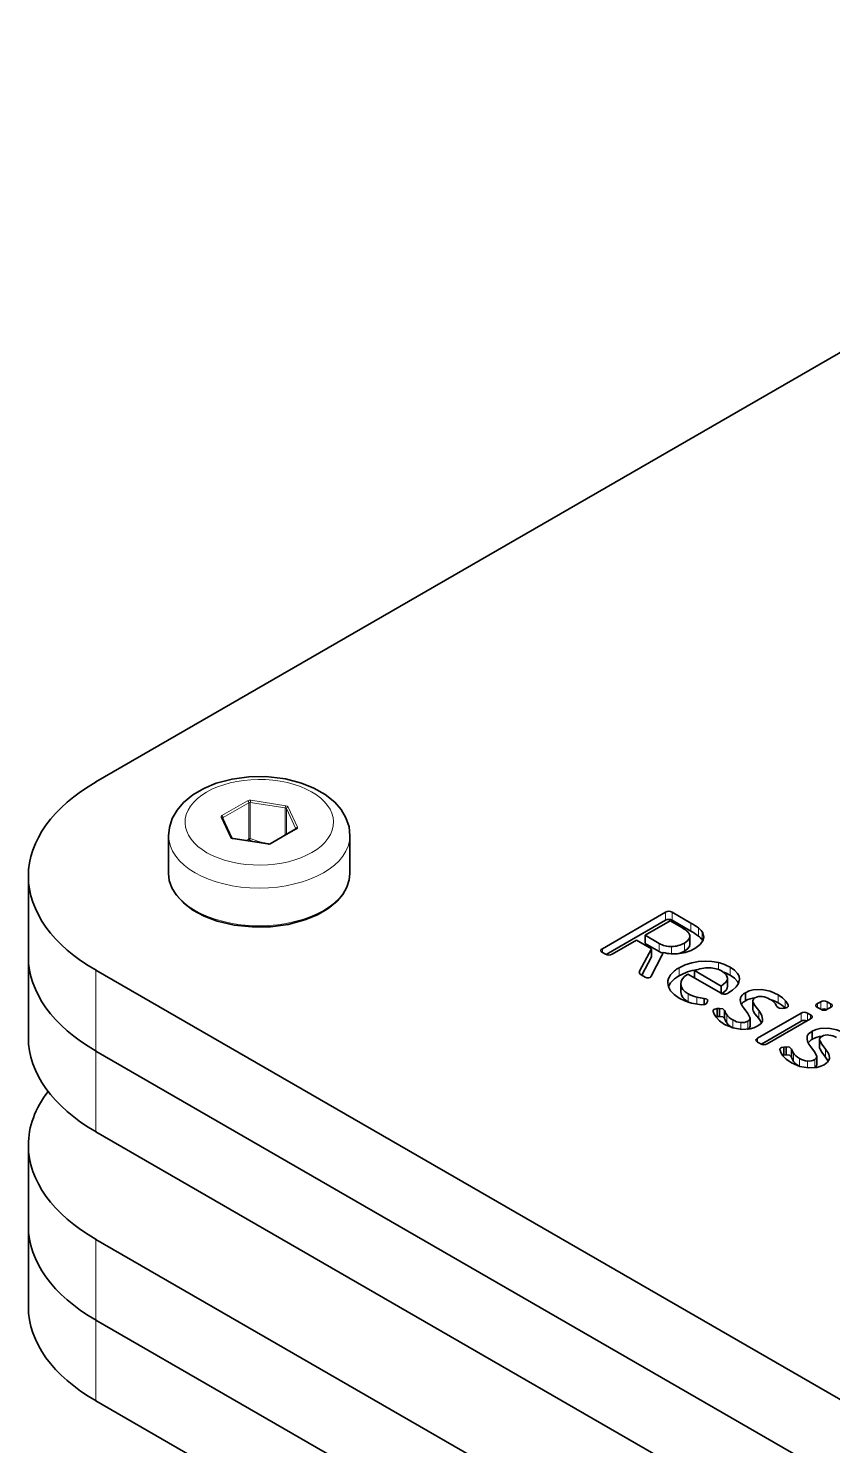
# Model space of a CAD drawing. Extents: x 413 to 941, y 150 to 687.
# Drawn here: x 730.8 to 755.18, y 642.52 to 685.52 of the extents above; entities that cross this region are included whole.
import ezdxf

# ---------------------------------------------------------------- set-up
doc = ezdxf.new("R2010")
doc.units = 0

msp = doc.modelspace()

# ---------------------------------------------------------------- linework, layer by layer
at = {"color": 7, "lineweight": 35}
for p, q in [((772.445, 685.523), (732.847, 662.661)), ((732.847, 656.946), (772.445, 634.084)), ((732.847, 654.496), (772.445, 631.634)), ((732.847, 654.496), (772.445, 631.634)), ((732.847, 652.047), (772.445, 629.185)), ((732.847, 648.781), (751.851, 637.809)), ((732.847, 646.331), (751.851, 635.36)), ((772.445, 623.469), (732.847, 646.331)), ((772.445, 621.02), (732.847, 643.882))]:
    msp.add_line(p, q, dxfattribs=at)
at = {"color": 7, "lineweight": 13, "ltscale": 0.022392}
msp.add_line((737.442, 662.089), (736.667, 661.641), dxfattribs=at)
at = {"color": 7, "lineweight": 13, "ltscale": 0.022391}
msp.add_line((737.478, 662.028), (736.702, 661.58), dxfattribs=at)
at = {"color": 7, "lineweight": 13, "ltscale": 0.027277}
for p, q in [((737.478, 660.937), (737.478, 662.028)), ((737.526, 660.944), (737.526, 662.035))]:
    msp.add_line(p, q, dxfattribs=at)
at = {"color": 7, "lineweight": 13, "ltscale": 0.026806}
for p, q in [((738.585, 661.871), (737.526, 662.035)), ((738.598, 661.94), (737.539, 662.104)), ((736.995, 660.933), (738.055, 660.769))]:
    msp.add_line(p, q, dxfattribs=at)
at = {"color": 7, "lineweight": 13, "ltscale": 0.0205}
msp.add_line((738.585, 661.051), (738.585, 661.871), dxfattribs=at)
at = {"color": 7, "lineweight": 13, "ltscale": 0.016861}
for p, q in [((738.905, 661.239), (738.621, 661.851)), ((738.953, 661.287), (738.669, 661.899)), ((736.641, 661.585), (736.925, 660.974))]:
    msp.add_line(p, q, dxfattribs=at)
at = {"color": 7, "lineweight": 13, "ltscale": 0.019479}
msp.add_line((738.621, 661.072), (738.621, 661.851), dxfattribs=at)
at = {"color": 7, "lineweight": 35, "ltscale": 0.016861}
msp.add_line((736.686, 661.566), (736.97, 660.954), dxfattribs=at)
at = {"color": 7, "lineweight": 13, "ltscale": 0.001213}
msp.add_line((736.702, 661.531), (736.702, 661.58), dxfattribs=at)
at = {"color": 7, "lineweight": 35, "ltscale": 0.028578}
msp.add_line((735.047, 659.885), (735.047, 661.028), dxfattribs=at)
at = {"color": 7, "lineweight": 35, "ltscale": 0.026804}
msp.add_line((737.003, 660.941), (738.062, 660.778), dxfattribs=at)
at = {"color": 7, "lineweight": 13, "ltscale": 0.002203}
msp.add_line((737.412, 660.878), (737.478, 660.937), dxfattribs=at)
at = {"color": 7, "lineweight": 13, "ltscale": 0.001008}
msp.add_line((737.476, 660.868), (737.506, 660.895), dxfattribs=at)
at = {"color": 7, "lineweight": 13, "ltscale": 0.001325}
msp.add_line((737.526, 660.944), (737.506, 660.895), dxfattribs=at)
at = {"color": 7, "lineweight": 13, "ltscale": 0.004038}
msp.add_line((737.658, 660.84), (737.506, 660.895), dxfattribs=at)
at = {"color": 7, "lineweight": 35, "ltscale": 0.022391}
msp.add_line((738.126, 660.786), (738.902, 661.234), dxfattribs=at)
at = {"color": 7, "lineweight": 13, "ltscale": 0.022393}
msp.add_line((738.151, 660.784), (738.927, 661.232), dxfattribs=at)
at = {"color": 7, "lineweight": 35, "ltscale": 0.000190735}
msp.add_line((738.902, 661.234), (738.908, 661.239), dxfattribs=at)
at = {"color": 7, "lineweight": 35, "ltscale": 0.028577}
msp.add_line((740.547, 659.885), (740.547, 661.028), dxfattribs=at)
at = {"color": 7, "lineweight": 35, "ltscale": 0.061237}
for p, q in [((730.797, 657.354), (730.797, 659.803)), ((730.797, 649.189), (730.797, 646.74))]:
    msp.add_line(p, q, dxfattribs=at)
at = {"color": 7, "lineweight": 35, "ltscale": 0.055302}
msp.add_line((748.2, 657.601), (750.115, 658.707), dxfattribs=at)
at = {"color": 7, "lineweight": 35, "ltscale": 0.05201}
msp.add_line((748.314, 657.422), (750.115, 658.462), dxfattribs=at)
at = {"color": 7, "lineweight": 35, "ltscale": 0.021864}
msp.add_line((750.25, 658.446), (749.493, 658.009), dxfattribs=at)
at = {"color": 7, "lineweight": 13, "ltscale": 0.006125}
for p, q in [((750.115, 658.707), (750.115, 658.462)), ((750.312, 658.707), (750.312, 658.462)), ((750.522, 657.02), (750.522, 656.775)), ((753.525, 656.203), (753.525, 655.958)), ((752.939, 655.725), (752.939, 655.48)), ((754.785, 654.838), (754.785, 654.593)), ((754.635, 654.238), (754.635, 653.993))]:
    msp.add_line(p, q, dxfattribs=at)
at = {"color": 7, "lineweight": 35, "ltscale": 0.010196}
msp.add_line((750.603, 658.242), (750.25, 658.446), dxfattribs=at)
at = {"color": 7, "lineweight": 35, "ltscale": 0.016421}
for p, q in [((750.312, 658.707), (750.881, 658.379)), ((750.312, 658.462), (750.881, 658.134))]:
    msp.add_line(p, q, dxfattribs=at)
at = {"color": 7, "lineweight": 13, "ltscale": 0.006123}
for p, q in [((750.881, 658.379), (750.881, 658.134)), ((751.11, 658.231), (751.11, 657.986)), ((751.22, 658.118), (751.22, 657.873)), ((749.918, 657.764), (749.918, 657.519)), ((750.687, 657.772), (750.687, 657.527)), ((752.073, 657.041), (752.073, 656.796)), ((750.801, 656.234), (750.801, 655.989)), ((752.761, 656.006), (752.761, 655.761)), ((751.971, 655.596), (751.971, 655.351)), ((752.154, 655.439), (752.154, 655.194)), ((752.612, 655.406), (752.612, 655.161)), ((754.222, 655.645), (754.222, 655.4)), ((754.963, 654.557), (754.963, 654.312)), ((753.995, 654.428), (753.995, 654.183)), ((754.177, 654.271), (754.177, 654.026))]:
    msp.add_line(p, q, dxfattribs=at)
at = {"color": 7, "lineweight": 35, "ltscale": 0.006123}
for p, q in [((749.493, 658.009), (749.493, 657.764)), ((750.853, 657.98), (750.853, 657.735)), ((749.687, 657.599), (749.687, 657.354)), ((751.994, 656.701), (751.994, 656.456)), ((752.54, 656.267), (752.54, 656.022)), ((751.674, 655.785), (751.674, 655.54)), ((752.76, 656.022), (752.76, 655.777)), ((752.675, 655.492), (752.675, 655.247)), ((754.563, 655.099), (754.563, 654.854)), ((753.929, 654.556), (753.929, 654.311)), ((754.783, 654.853), (754.783, 654.608)), ((754.699, 654.323), (754.699, 654.078))]:
    msp.add_line(p, q, dxfattribs=at)
at = {"color": 7, "lineweight": 35, "ltscale": 0.012272}
for p, q in [((749.493, 658.009), (749.918, 657.764)), ((749.493, 657.764), (749.918, 657.519))]:
    msp.add_line(p, q, dxfattribs=at)
at = {"color": 7, "lineweight": 35, "ltscale": 0.00277}
msp.add_line((748.295, 657.432), (748.199, 657.487), dxfattribs=at)
at = {"color": 7, "lineweight": 13, "ltscale": 0.002855}
for p, q in [((748.2, 657.601), (748.2, 657.487)), ((755.117, 655.933), (755.117, 655.819)), ((752.905, 654.884), (752.905, 654.77))]:
    msp.add_line(p, q, dxfattribs=at)
at = {"color": 7, "lineweight": 35, "ltscale": 0.021427}
msp.add_line((749.235, 657.86), (748.493, 657.432), dxfattribs=at)
at = {"color": 7, "lineweight": 35, "ltscale": 0.013052}
msp.add_line((749.687, 657.599), (749.235, 657.86), dxfattribs=at)
at = {"color": 7, "lineweight": 35, "ltscale": 0.01932}
msp.add_line((749.328, 656.915), (749.687, 657.599), dxfattribs=at)
at = {"color": 7, "lineweight": 35, "ltscale": 0.000176396}
msp.add_line((750.04, 657.489), (750.034, 657.485), dxfattribs=at)
at = {"color": 7, "lineweight": 13, "ltscale": 0.005507}
msp.add_line((750.299, 657.666), (750.299, 657.446), dxfattribs=at)
at = {"color": 7, "lineweight": 35, "ltscale": 0.001131}
msp.add_line((751.22, 657.873), (751.242, 657.834), dxfattribs=at)
at = {"color": 7, "lineweight": 35, "ltscale": 0.061238}
for p, q in [((730.797, 654.904), (730.797, 657.354)), ((730.797, 649.189), (730.797, 651.639))]:
    msp.add_line(p, q, dxfattribs=at)
at = {"color": 7, "lineweight": 35, "ltscale": 0.015738}
msp.add_line((749.395, 656.797), (749.687, 657.354), dxfattribs=at)
at = {"color": 7, "lineweight": 35, "ltscale": 0.017607}
msp.add_line((750.001, 657.394), (749.678, 656.768), dxfattribs=at)
at = {"color": 7, "lineweight": 13, "ltscale": 0.005299}
msp.add_line((751.715, 657.182), (751.715, 656.97), dxfattribs=at)
at = {"color": 7, "lineweight": 13, "ltscale": 0.061237}
for p, q in [((732.847, 656.946), (732.847, 654.496)), ((732.847, 654.496), (732.847, 652.047)), ((732.847, 646.331), (732.847, 648.781))]:
    msp.add_line(p, q, dxfattribs=at)
at = {"color": 7, "lineweight": 35, "ltscale": 0.001672}
msp.add_line((749.328, 656.915), (749.328, 656.848), dxfattribs=at)
at = {"color": 7, "lineweight": 35, "ltscale": 0.003453}
msp.add_line((749.495, 656.739), (749.376, 656.808), dxfattribs=at)
at = {"color": 7, "lineweight": 35, "ltscale": 0.029212}
msp.add_line((751.8, 656.248), (750.789, 656.832), dxfattribs=at)
at = {"color": 7, "lineweight": 35, "ltscale": 0.005527}
for p, q in [((750.992, 656.936), (750.992, 656.715)), ((751.803, 656.467), (751.803, 656.246))]:
    msp.add_line(p, q, dxfattribs=at)
at = {"color": 7, "lineweight": 35, "ltscale": 0.023417}
msp.add_line((750.992, 656.936), (751.803, 656.467), dxfattribs=at)
at = {"color": 7, "lineweight": 35, "ltscale": 0.000137363}
msp.add_line((751.994, 656.701), (751.994, 656.707), dxfattribs=at)
at = {"color": 7, "lineweight": 35, "ltscale": 0.006125}
for p, q in [((750.576, 656.533), (750.576, 656.288)), ((751.746, 655.792), (751.746, 655.547)), ((751.905, 655.724), (751.905, 655.479)), ((753.698, 654.616), (753.698, 654.371)), ((753.77, 654.623), (753.77, 654.378))]:
    msp.add_line(p, q, dxfattribs=at)
at = {"color": 7, "lineweight": 35, "ltscale": 0.000969864}
msp.add_line((750.801, 655.989), (750.835, 655.97), dxfattribs=at)
at = {"color": 7, "lineweight": 13, "ltscale": 0.005363}
msp.add_line((751.06, 656.131), (751.06, 655.917), dxfattribs=at)
at = {"color": 7, "lineweight": 35, "ltscale": 0.004927}
msp.add_line((751.283, 656.094), (751.283, 655.897), dxfattribs=at)
at = {"color": 7, "lineweight": 35, "ltscale": 0.001128}
msp.add_line((751.384, 655.997), (751.366, 655.956), dxfattribs=at)
at = {"color": 7, "lineweight": 35, "ltscale": 0.001806}
for p, q in [((751.674, 655.785), (751.746, 655.792)), ((751.674, 655.54), (751.746, 655.547))]:
    msp.add_line(p, q, dxfattribs=at)
at = {"color": 7, "lineweight": 13, "ltscale": 0.003337}
for p, q in [((752.388, 656.112), (752.388, 655.979)), ((754.412, 654.944), (754.412, 654.81))]:
    msp.add_line(p, q, dxfattribs=at)
at = {"color": 7, "lineweight": 35, "ltscale": 0.000392338}
for p, q in [((752.76, 656.022), (752.761, 656.006)), ((752.76, 655.777), (752.761, 655.761)), ((754.783, 654.853), (754.785, 654.838))]:
    msp.add_line(p, q, dxfattribs=at)
at = {"color": 7, "lineweight": 35, "ltscale": 0.001814}
msp.add_line((753.728, 655.799), (753.656, 655.788), dxfattribs=at)
at = {"color": 7, "lineweight": 13, "ltscale": 0.00565}
msp.add_line((753.745, 656.027), (753.745, 655.801), dxfattribs=at)
at = {"color": 7, "lineweight": 35, "ltscale": 0.001353}
msp.add_line((753.827, 655.894), (753.827, 655.839), dxfattribs=at)
at = {"color": 7, "lineweight": 35, "ltscale": 0.002855}
for p, q in [((754.719, 655.935), (754.818, 655.992)), ((755.117, 655.819), (755.018, 655.762))]:
    msp.add_line(p, q, dxfattribs=at)
at = {"color": 7, "lineweight": 13, "ltscale": 0.002847}
msp.add_line((754.719, 655.935), (754.719, 655.821), dxfattribs=at)
at = {"color": 7, "lineweight": 35, "ltscale": 0.00294}
for p, q in [((754.821, 655.762), (754.719, 655.821)), ((755.015, 655.992), (755.117, 655.933))]:
    msp.add_line(p, q, dxfattribs=at)
at = {"color": 7, "lineweight": 13, "ltscale": 0.005704}
msp.add_line((754.818, 655.992), (754.818, 655.764), dxfattribs=at)
at = {"color": 7, "lineweight": 13, "ltscale": 0.005795}
msp.add_line((755.015, 655.992), (755.015, 655.76), dxfattribs=at)
at = {"color": 7, "lineweight": 35, "ltscale": 0.000909782}
msp.add_line((751.639, 655.533), (751.674, 655.54), dxfattribs=at)
at = {"color": 7, "lineweight": 13, "ltscale": 0.005232}
msp.add_line((752.392, 655.362), (752.392, 655.153), dxfattribs=at)
at = {"color": 7, "lineweight": 35, "ltscale": 0.000438957}
msp.add_line((752.675, 655.492), (752.673, 655.509), dxfattribs=at)
at = {"color": 7, "lineweight": 35, "ltscale": 0.038017}
msp.add_line((752.905, 654.884), (754.222, 655.645), dxfattribs=at)
at = {"color": 7, "lineweight": 35, "ltscale": 0.034715}
msp.add_line((753.019, 654.706), (754.222, 655.4), dxfattribs=at)
at = {"color": 7, "lineweight": 35, "ltscale": 0.038016}
msp.add_line((754.512, 655.477), (753.195, 654.717), dxfattribs=at)
at = {"color": 7, "lineweight": 35, "ltscale": 0.002678}
msp.add_line((754.42, 655.645), (754.513, 655.591), dxfattribs=at)
at = {"color": 7, "lineweight": 13, "ltscale": 0.005527}
msp.add_line((754.42, 655.645), (754.42, 655.424), dxfattribs=at)
at = {"color": 7, "lineweight": 13, "ltscale": 0.002849}
msp.add_line((754.513, 655.591), (754.513, 655.477), dxfattribs=at)
at = {"color": 7, "lineweight": 35, "ltscale": 0.000269144}
msp.add_line((752.602, 655.156), (752.612, 655.161), dxfattribs=at)
at = {"color": 7, "lineweight": 35, "ltscale": 0.00268}
msp.add_line((752.998, 654.717), (752.905, 654.77), dxfattribs=at)
at = {"color": 7, "lineweight": 35, "ltscale": 0.001804}
for p, q in [((753.698, 654.616), (753.77, 654.623)), ((753.698, 654.371), (753.77, 654.378))]:
    msp.add_line(p, q, dxfattribs=at)
at = {"color": 7, "lineweight": 35, "ltscale": 0.000393857}
msp.add_line((754.783, 654.608), (754.785, 654.593), dxfattribs=at)
at = {"color": 7, "lineweight": 35, "ltscale": 0.000911002}
msp.add_line((753.662, 654.365), (753.698, 654.371), dxfattribs=at)
at = {"color": 7, "lineweight": 13, "ltscale": 0.005234}
msp.add_line((754.415, 654.194), (754.415, 653.984), dxfattribs=at)
at = {"color": 7, "lineweight": 35, "ltscale": 0.000437441}
msp.add_line((754.699, 654.323), (754.697, 654.341), dxfattribs=at)
at = {"color": 7, "lineweight": 35, "ltscale": 0.000268403}
msp.add_line((754.626, 653.988), (754.635, 653.993), dxfattribs=at)
at = {"color": 7, "lineweight": 13, "ltscale": 0.061238}
msp.add_line((732.847, 646.331), (732.847, 643.882), dxfattribs=at)
at = {"color": 7, "lineweight": 35}
for points in [[(735.047, 661.028), (735.071, 661.274), (735.16, 661.554), (735.305, 661.807), (735.496, 662.032), (735.784, 662.271), (736.118, 662.466), (736.49, 662.62), (736.972, 662.748), (737.482, 662.816), (738.001, 662.823), (738.514, 662.768)], [(740.547, 661.028), (740.518, 661.295), (740.425, 661.573), (740.276, 661.825), (740.083, 662.047), (739.792, 662.284), (739.455, 662.476), (739.082, 662.627), (738.597, 662.753), (738.514, 662.768)], [(737.034, 658.318), (736.52, 658.44), (736.129, 658.586), (735.785, 658.77), (735.496, 658.988), (735.273, 659.234), (735.146, 659.448), (735.07, 659.674), (735.047, 659.885)], [(737.034, 658.318), (737.579, 658.26), (738.133, 658.267), (738.673, 658.339), (739.178, 658.474), (739.558, 658.63), (739.889, 658.823), (740.161, 659.048), (740.332, 659.25), (740.455, 659.464), (740.527, 659.691), (740.547, 659.885)], [(750.687, 657.772), (750.782, 657.841), (750.838, 657.917), (750.853, 657.98)], [(751.272, 657.955), (751.253, 657.857), (751.163, 657.728), (750.998, 657.606)], [(748.15, 657.544), (748.155, 657.563), (748.165, 657.576), (748.2, 657.601)], [(748.199, 657.487), (748.165, 657.512), (748.155, 657.525), (748.15, 657.544)], [(750.687, 657.527), (750.782, 657.596), (750.838, 657.672), (750.853, 657.735)], [(750.522, 657.02), (750.708, 657.111), (750.907, 657.175), (751.111, 657.214), (751.316, 657.228), (751.517, 657.217), (751.715, 657.182)], [(752.073, 657.041), (752.207, 656.948), (752.297, 656.849), (752.341, 656.764), (752.355, 656.678)], [(749.376, 656.808), (749.335, 656.839), (749.324, 656.855), (749.317, 656.881)], [(749.678, 656.768), (749.649, 656.731), (749.605, 656.714), (749.551, 656.716), (749.495, 656.739)], [(750.789, 656.832), (750.688, 656.756), (750.621, 656.677), (750.587, 656.604), (750.576, 656.533)], [(751.803, 656.467), (751.946, 656.584), (751.982, 656.643), (751.994, 656.701)], [(751.994, 656.707), (751.953, 656.818), (751.839, 656.913)], [(752.355, 656.678), (752.321, 656.542), (752.251, 656.441), (752.145, 656.342), (752.004, 656.248)], [(752.073, 656.796), (752.207, 656.703), (752.297, 656.604), (752.326, 656.554)], [(750.531, 656.099), (750.375, 656.207), (750.266, 656.323), (750.202, 656.443), (750.181, 656.565)], [(750.576, 656.533), (750.595, 656.438), (750.64, 656.365), (750.71, 656.296), (750.801, 656.234)], [(750.576, 656.288), (750.595, 656.193), (750.64, 656.12), (750.71, 656.051), (750.801, 655.989)], [(751.825, 656.236), (751.951, 656.346), (751.983, 656.401), (751.994, 656.456)], [(752.54, 656.267), (752.652, 656.319), (752.773, 656.352), (753.028, 656.362), (753.285, 656.308), (753.525, 656.203)], [(753.525, 656.203), (753.659, 656.113), (753.745, 656.027)], [(751.205, 655.897), (750.901, 655.951), (750.717, 656.011), (750.531, 656.099)], [(751.366, 655.956), (751.345, 655.925), (751.31, 655.904), (751.205, 655.897)], [(751.556, 655.715), (751.559, 655.73), (751.579, 655.754), (751.604, 655.767), (751.674, 655.785)], [(751.746, 655.792), (751.85, 655.78), (751.905, 655.724)], [(752.495, 655.79), (752.437, 655.869), (752.398, 655.95), (752.379, 656.047)], [(752.673, 655.509), (752.61, 655.64), (752.495, 655.79)], [(752.824, 656.11), (752.779, 656.074), (752.76, 656.022)], [(752.761, 656.006), (752.773, 655.964), (752.824, 655.875), (752.939, 655.725)], [(752.761, 655.761), (752.773, 655.719), (752.824, 655.63), (752.939, 655.48)], [(753.656, 655.788), (753.557, 655.793), (753.492, 655.845)], [(753.836, 655.865), (753.832, 655.848), (753.821, 655.833), (753.799, 655.819), (753.728, 655.799)], [(754.67, 655.878), (754.675, 655.897), (754.685, 655.91), (754.719, 655.935)], [(754.719, 655.821), (754.685, 655.846), (754.675, 655.859), (754.67, 655.878)], [(755.117, 655.933), (755.151, 655.908), (755.161, 655.895), (755.166, 655.876)], [(755.166, 655.876), (755.161, 655.857), (755.151, 655.845), (755.117, 655.819)], [(751.905, 655.306), (751.746, 655.417), (751.646, 655.523), (751.588, 655.619), (751.561, 655.695)], [(751.746, 655.547), (751.85, 655.535), (751.905, 655.479)], [(752.896, 655.249), (752.794, 655.201), (752.679, 655.169), (752.426, 655.15), (752.161, 655.196), (751.905, 655.306)], [(753.049, 655.404), (752.999, 655.325), (752.896, 655.249)], [(752.939, 655.725), (753.012, 655.62), (753.038, 655.566), (753.058, 655.468)], [(754.562, 655.534), (754.556, 655.515), (754.547, 655.503), (754.512, 655.477)], [(754.513, 655.591), (754.547, 655.566), (754.556, 655.553), (754.562, 655.534)], [(752.855, 654.827), (752.861, 654.846), (752.871, 654.859), (752.905, 654.884)], [(754.518, 654.622), (754.461, 654.7), (754.421, 654.781), (754.403, 654.879)], [(754.563, 655.099), (754.676, 655.151), (754.797, 655.183), (755.051, 655.194), (755.308, 655.14), (755.548, 655.034)], [(754.848, 654.941), (754.803, 654.905), (754.783, 654.853)], [(752.905, 654.77), (752.871, 654.796), (752.861, 654.808), (752.855, 654.827)], [(753.58, 654.547), (753.582, 654.561), (753.602, 654.585), (753.627, 654.599), (753.698, 654.616)], [(753.929, 654.138), (753.77, 654.248), (753.67, 654.354), (753.612, 654.45), (753.584, 654.526)], [(753.77, 654.623), (753.873, 654.612), (753.929, 654.556)], [(754.697, 654.341), (754.634, 654.472), (754.518, 654.622)], [(754.785, 654.838), (754.797, 654.796), (754.848, 654.706), (754.963, 654.557)], [(754.785, 654.593), (754.797, 654.551), (754.848, 654.461), (754.963, 654.312)], [(754.963, 654.557), (755.036, 654.451), (755.062, 654.398), (755.082, 654.3)], [(753.77, 654.378), (753.873, 654.367), (753.929, 654.311)], [(754.92, 654.081), (754.817, 654.033), (754.702, 654), (754.45, 653.982), (754.185, 654.028), (753.929, 654.138)], [(755.073, 654.236), (755.022, 654.157), (754.92, 654.081)]]:
    msp.add_lwpolyline(points, dxfattribs=at)
for centre, radius, start, end in [((737.009, 661.006), 0.0644, 232.3851, 264.9944), ((738.081, 660.882), 0.106, 259.8785, 295.2989), ((750.214, 658.552), 0.184, 57.5991, 122.4009), ((750.214, 658.307), 0.184, 57.5991, 122.4009), ((749.885, 656.572), 2.063, 53.5451, 61.119), ((749.998, 657.142), 1.255, 53.2035, 61.1894), ((750.534, 657.868), 0.352, 36.2222, 52.3151), ((750.688, 657.975), 0.165, 1.5875, 37.7093), ((749.885, 656.327), 2.063, 53.5451, 61.119), ((750.815, 657.834), 0.494, 35.0497, 53.3738), ((750.815, 657.589), 0.494, 35.0497, 53.3738), ((750.976, 657.948), 0.297, 1.3144, 34.7446), ((750.282, 658.396), 0.73, 240.0383, 271.3301), ((750.283, 658.15), 0.729, 239.9393, 249.6095), ((749.644, 657.578), 0.402, 332.7427, 343.1083), ((750.072, 657.463), 0.044, 150.1253, 182.9848), ((750.367, 658.657), 1.214, 254.3701, 277.9678), ((750.293, 658.448), 0.782, 270.4568, 300.2315), ((750.288, 658.214), 0.794, 286.3466, 300.1322), ((750.39, 658.69), 1.243, 276.713, 299.3005), ((748.394, 657.587), 0.184, 237.6269, 302.4698), ((750.912, 656.295), 0.824, 118.2619, 141.569), ((751.41, 655.942), 1.077, 88.1645, 112.7918), ((751.406, 655.871), 1.346, 60.3277, 76.7437), ((749.383, 656.879), 0.0658, 146.3838, 178.1905), ((750.582, 656.556), 0.401, 141.4329, 178.6463), ((750.912, 656.05), 0.824, 118.2619, 141.569), ((751.29, 655.42), 1.559, 98.379, 119.5297), ((751.433, 656.176), 0.842, 61.1736, 89.2742), ((751.433, 655.683), 1.284, 60.0934, 69.5461), ((750.636, 656.282), 0.462, 142.807, 159.7046), ((751.269, 657.033), 0.926, 239.6509, 256.9509), ((751.896, 656.419), 0.197, 240.8582, 272.2091), ((751.907, 656.426), 0.203, 269.043, 298.5089), ((751.44, 657.708), 1.622, 256.4237, 264.4136), ((751.328, 656.027), 0.0636, 331.8848, 358.081), ((752.612, 656.048), 0.233, 163.9063, 180.1018), ((752.721, 655.671), 0.394, 117.318, 141.6788), ((752.907, 655.374), 0.745, 95.5175, 119.5192), ((752.991, 655.813), 0.34, 81.5204, 119.3616), ((752.969, 655.557), 0.597, 59.7437, 83.0609), ((753.031, 655.613), 0.518, 40.6103, 62.5972), ((752.914, 654.892), 1.229, 60.1834, 72.1956), ((752.907, 655.539), 0.66, 27.6178, 38.4257), ((753.159, 655.259), 0.788, 43.299, 62.3655), ((753.155, 655.569), 0.746, 25.7843, 37.8765), ((753.779, 655.862), 0.0577, 2.3747, 32.965), ((754.916, 655.837), 0.184, 57.5991, 122.4009), ((754.92, 655.918), 0.184, 237.5302, 302.3731), ((754.916, 655.595), 0.18, 61.6576, 117.215), ((751.608, 655.716), 0.0521, 181.1469, 204.5709), ((752.671, 656.041), 0.829, 202.4596, 212.3963), ((752.671, 655.796), 0.829, 202.4596, 212.3963), ((752.362, 655.631), 0.481, 215.5293, 242.3464), ((752.446, 655.934), 0.575, 239.466, 264.5966), ((752.435, 655.723), 0.363, 263.1377, 299.127), ((752.361, 655.002), 0.75, 28.0223, 39.5987), ((752.843, 655.468), 0.215, 342.8986, 0.0472), ((754.321, 655.489), 0.184, 57.5579, 122.4421), ((754.321, 655.246), 0.182, 65.1562, 122.6528), ((754.636, 654.879), 0.233, 163.9063, 180.1018), ((754.931, 654.205), 0.745, 95.5175, 119.5192), ((755.015, 654.645), 0.34, 81.5204, 119.3616), ((754.993, 654.389), 0.597, 59.7437, 83.0609), ((753.096, 654.872), 0.184, 237.6269, 302.4698), ((753.632, 654.548), 0.0521, 181.1469, 204.5709), ((754.695, 654.872), 0.829, 202.4596, 212.3963), ((754.745, 654.503), 0.394, 117.318, 141.6788), ((754.695, 654.628), 0.829, 202.4596, 212.3963), ((754.386, 654.462), 0.481, 215.5293, 242.3464), ((754.469, 654.766), 0.575, 239.466, 264.5966), ((754.459, 654.555), 0.363, 263.1377, 299.127), ((754.385, 653.834), 0.75, 28.0223, 39.5987), ((754.867, 654.299), 0.215, 342.8986, 0.0472)]:
    msp.add_arc(centre, radius, start, end, dxfattribs=at)
at = {"color": 7, "lineweight": 13}
for centre, radius, start, end in [((737.574, 660.973), 0.104, 200.8028, 229.2229), ((738.43, 663.102), 2.339, 247.2735, 262.4312)]:
    msp.add_arc(centre, radius, start, end, dxfattribs=at)
at = {"color": 7, "lineweight": 35}
for centre, major_axis, ratio, start_param, end_param in [((737.797, 659.803), (7, 0), 0.57735, 2.356194, 3.141593), ((737.797, 659.803), (7, 0), 0.57735, 3.141593, 3.926991), ((737.797, 657.354), (7, 0), 0.57735, 3.141593, 3.926991), ((737.797, 657.354), (7, 0), 0.57735, 3.141593, 3.926991), ((766.736, 655.246), (14.353, -0.838), 0.094149, 2.99925, 3.120235), ((738.375, 652.419), (13.015, 3.617), 0.054717, 6.267979, 6.397606), ((775.088, 655.887), (23.143, 0.205), 0.07925, 3.188305, 3.275293), ((730.793, 659.838), (21.881, -4.361), 0.056629, 6.218384, 6.294483), ((737.797, 654.904), (7, 0), 0.57735, 3.141593, 3.926991), ((730.793, 659.594), (21.881, -4.361), 0.056629, 6.218384, 6.294483), ((768.76, 654.078), (14.353, -0.838), 0.094149, 2.99925, 3.120235), ((777.112, 654.718), (23.143, 0.205), 0.07925, 3.188305, 3.275293), ((732.816, 658.67), (21.881, -4.361), 0.056629, 6.218384, 6.294483), ((732.816, 658.425), (21.881, -4.361), 0.056629, 6.218384, 6.294483), ((737.797, 651.639), (7, 0), 0.57735, 2.725643, 3.141593), ((737.797, 651.639), (7, 0), 0.57735, 3.141593, 3.926991), ((737.797, 649.189), (7, 0), 0.57735, 3.141593, 3.926991), ((737.797, 649.189), (-7, 0), 0.57735, 6.283185, 7.068583), ((737.797, 646.74), (-7, 0), 0.57735, 6.283185, 7.068583)]:
    msp.add_ellipse(centre, major_axis=major_axis, ratio=ratio, start_param=start_param, end_param=end_param, dxfattribs=at)
at = {"color": 7, "lineweight": 13}
for centre, major_axis, ratio, start_param, end_param in [((737.797, 661.436), (2.25, 0), 0.57735, 1.285398, 7.568583), ((737.513, 662.048), (0.1, 0), 0.57735, 1.308997, 2.356194), ((737.442, 662.048), (-0.025, 0.0433), 0.57735, 3.926991, 5.497787), ((737.513, 662.007), (0.05, 0), 0.57735, 1.308997, 2.356194), ((737.539, 662.063), (0.0076, 0.0494), 0.211325, 0.631914, 2.202711), ((738.598, 661.899), (0.0076, 0.0494), 0.211325, 0.631914, 2.202711), ((738.573, 661.844), (0.05, 0), 0.57735, 0.261799, 1.308997), ((738.573, 661.884), (0.1, 0), 0.57735, 0.261799, 1.308997), ((738.669, 661.858), (0.0453, 0.0211), 0.788675, 1.219917, 2.790713), ((736.737, 661.6), (0.1, 0), 0.57735, 2.356194, 3.403392), ((736.641, 661.545), (-0.0453, -0.0211), 0.788675, 3.141471, 4.36151), ((736.667, 661.6), (-0.025, 0.0433), 0.57735, 3.926991, 5.497787), ((736.737, 661.56), (0.05, 0), 0.57735, 2.356194, 3.043192), ((737.797, 661.028), (2.75, 0), 0.57735, 3.141622, 6.283214), ((736.925, 660.933), (-0.0453, -0.0211), 0.788675, 3.141471, 4.36151), ((737.021, 660.989), (0.1, 0), 0.57735, 3.403392, 4.45059), ((736.995, 660.892), (-0.0076, -0.0494), 0.211325, 3.141593, 3.773507), ((737.513, 660.916), (0.05, 0), 0.57735, 1.308997, 2.356194), ((738.927, 661.191), (0.025, -0.0433), 0.57735, 2.356194, 3.141593), ((738.953, 661.247), (0.0453, 0.0211), 0.788675, 1.219917, 2.790713), ((738.856, 661.273), (0.1, 0), 0.57735, 5.497787, 6.544985), ((738.081, 660.825), (0.1, 0), 0.57735, 4.45059, 5.497787), ((738.055, 660.728), (-0.0076, -0.0494), 0.211325, 3.141593, 3.773507), ((738.151, 660.743), (0.025, -0.0433), 0.57735, 2.356194, 3.141593), ((737.797, 659.885), (2.75, 0), 0.57735, 3.141622, 6.283214)]:
    msp.add_ellipse(centre, major_axis=major_axis, ratio=ratio, start_param=start_param, end_param=end_param, dxfattribs=at)

doc.saveas('drawing.dxf')
